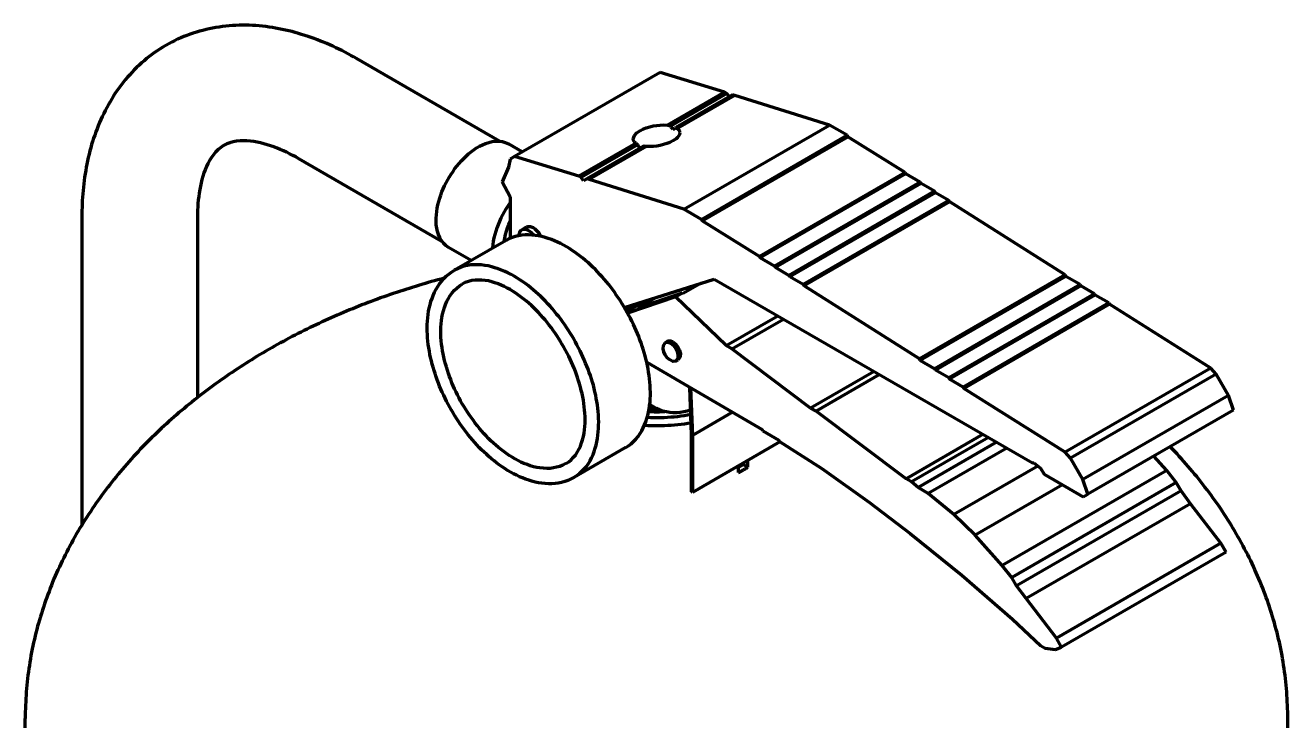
# Model space of a CAD drawing. Header units: millimetres. Extents: x 0 to 2208, y 0 to 420.
# Drawn here: x 183.73 to 202.73, y 86.84 to 97.31 of the extents above; entities that cross this region are included whole.
import ezdxf

# ---------------------------------------------------------------- set-up
doc = ezdxf.new("R2010")
doc.units = ezdxf.units.MM
doc.layers.add('01-VISIBLE', color=7, linetype='CONTINUOUS', lineweight=70)

msp = doc.modelspace()

# ---------------------------------------------------------------- linework, layer by layer
at = {"layer": '01-VISIBLE'}
for p, q in [((190.873, 95.559), (188.719, 96.803)), ((193.288, 96.595), (191.096, 95.329)), ((194.257, 96.298), (193.288, 96.595)), ((194.257, 96.298), (193.398, 95.802)), ((194.293, 96.277), (193.442, 95.786)), ((194.378, 96.256), (193.524, 95.764)), ((194.414, 96.249), (193.55, 95.751)), ((194.293, 96.277), (194.257, 96.298)), ((194.33, 96.228), (194.293, 96.277)), ((194.414, 96.249), (194.378, 96.256)), ((195.838, 95.8), (194.414, 96.249)), ((193.646, 94.534), (195.838, 95.8)), ((196.102, 95.648), (195.838, 95.8)), ((193.909, 94.382), (196.102, 95.648)), ((193.922, 94.361), (196.114, 95.627)), ((196.114, 95.627), (196.102, 95.648)), ((196.976, 95.088), (196.114, 95.627)), ((191.214, 95.397), (191.004, 95.519)), ((192.925, 95.528), (192.065, 95.032)), ((192.953, 95.503), (192.101, 95.011)), ((193.039, 95.483), (192.186, 94.991)), ((193.085, 95.482), (192.222, 94.984)), ((190.003, 94.052), (187.849, 95.296)), ((191.03, 95.291), (191.006, 95.167)), ((191.096, 95.329), (191.03, 95.291)), ((192.065, 95.032), (191.096, 95.329)), ((191.006, 95.167), (190.91, 94.946)), ((192.101, 95.011), (192.065, 95.032)), ((192.137, 94.963), (192.101, 95.011)), ((196.976, 95.088), (194.783, 93.822)), ((196.988, 95.068), (194.795, 93.802)), ((196.988, 95.068), (196.976, 95.088)), ((197.203, 94.943), (196.988, 95.068)), ((190.91, 94.946), (191.03, 94.724)), ((192.186, 94.991), (192.137, 94.963)), ((192.222, 94.984), (192.186, 94.991)), ((193.646, 94.534), (192.222, 94.984)), ((197.203, 94.943), (195.011, 93.678)), ((197.215, 94.922), (195.023, 93.657)), ((197.215, 94.922), (197.203, 94.943)), ((197.419, 94.805), (197.215, 94.922)), ((191.03, 94.724), (191.03, 94.096)), ((197.419, 94.805), (195.227, 93.539)), ((197.431, 94.784), (195.239, 93.518)), ((197.635, 94.666), (195.443, 93.401)), ((197.647, 94.646), (195.455, 93.38)), ((197.431, 94.784), (197.419, 94.805)), ((197.635, 94.666), (197.431, 94.784)), ((197.647, 94.646), (197.635, 94.666)), ((199.383, 93.546), (197.647, 94.646)), ((193.909, 94.382), (193.646, 94.534)), ((184.585, 94.417), (184.585, 89.783)), ((186.325, 94.417), (186.325, 91.701)), ((191.208, 94.227), (191.279, 94.268)), ((193.922, 94.361), (193.909, 94.382)), ((194.783, 93.822), (193.922, 94.361)), ((190.969, 94.065), (190.191, 93.616)), ((190.445, 93.762), (190.104, 93.96)), ((194.795, 93.802), (194.783, 93.822)), ((195.011, 93.678), (194.795, 93.802)), ((195.023, 93.657), (195.011, 93.678)), ((192.751, 93.056), (194.101, 93.484)), ((194.101, 93.484), (198.89, 90.719)), ((195.227, 93.539), (195.023, 93.657)), ((195.239, 93.518), (195.227, 93.539)), ((195.443, 93.401), (195.239, 93.518)), ((199.383, 93.546), (197.19, 92.281)), ((199.395, 93.525), (197.202, 92.26)), ((199.395, 93.525), (199.383, 93.546)), ((199.61, 93.401), (199.395, 93.525)), ((193.908, 93.423), (193.635, 93.265)), ((195.455, 93.38), (195.443, 93.401)), ((197.19, 92.281), (195.455, 93.38)), ((199.61, 93.401), (197.418, 92.135)), ((199.622, 93.38), (197.43, 92.114)), ((199.622, 93.38), (199.61, 93.401)), ((199.825, 93.263), (199.622, 93.38)), ((192.774, 93.017), (192.952, 93.12)), ((192.775, 93.015), (192.965, 93.124)), ((192.776, 93.013), (192.975, 93.127)), ((192.777, 93.011), (192.983, 93.13)), ((192.778, 93.01), (192.988, 93.131)), ((193.094, 93.165), (192.789, 92.989)), ((193.517, 93.215), (192.799, 92.972)), ((193.073, 93.158), (192.8, 93.001)), ((192.952, 93.049), (193.623, 93.276)), ((192.952, 93.049), (193.225, 93.206)), ((193.517, 93.215), (193.623, 93.276)), ((194.283, 92.483), (193.517, 93.215)), ((193.623, 93.276), (193.635, 93.265)), ((199.825, 93.263), (197.633, 91.997)), ((199.837, 93.242), (197.645, 91.976)), ((200.041, 93.124), (197.849, 91.859)), ((200.053, 93.104), (197.861, 91.838)), ((199.837, 93.242), (199.825, 93.263)), ((200.041, 93.124), (199.837, 93.242)), ((200.053, 93.104), (200.041, 93.124)), ((201.574, 92.143), (200.053, 93.104)), ((192.782, 93.002), (192.8, 93.001)), ((194.283, 92.483), (195.059, 92.931)), ((194.367, 92.435), (195.143, 92.882)), ((193.366, 92.526), (193.401, 92.547)), ((194.367, 92.435), (194.283, 92.483)), ((195.552, 91.543), (194.367, 92.435)), ((193.086, 92.231), (194.822, 91.218)), ((193.526, 92.249), (193.561, 92.269)), ((197.202, 92.26), (197.19, 92.281)), ((197.418, 92.135), (197.202, 92.26)), ((196.507, 92.094), (195.552, 91.543)), ((196.592, 92.046), (195.636, 91.494)), ((197.43, 92.114), (197.418, 92.135)), ((197.633, 91.997), (197.43, 92.114)), ((197.645, 91.976), (197.633, 91.997)), ((197.849, 91.859), (197.645, 91.976)), ((201.574, 92.143), (199.382, 90.877)), ((201.657, 92.053), (199.465, 90.788)), ((201.657, 92.053), (201.574, 92.143)), ((201.843, 91.732), (201.657, 92.053)), ((193.759, 91.137), (193.733, 91.853)), ((193.747, 91.845), (193.773, 91.129)), ((197.861, 91.838), (197.849, 91.859)), ((199.382, 90.877), (197.861, 91.838)), ((193.132, 91.597), (193.233, 91.538)), ((201.843, 91.732), (199.651, 90.466)), ((201.915, 91.51), (201.843, 91.732)), ((194.376, 91.478), (193.773, 91.129)), ((195.636, 91.494), (195.552, 91.543)), ((196.989, 90.478), (195.636, 91.494)), ((201.915, 91.51), (199.723, 90.245)), ((194.822, 91.218), (194.834, 91.197)), ((193.759, 90.28), (193.759, 91.137)), ((193.773, 91.129), (193.773, 90.272)), ((195.092, 91.033), (193.773, 90.272)), ((194.834, 91.197), (195.073, 91.058)), ((195.073, 91.058), (195.085, 91.038)), ((195.085, 91.038), (195.72, 90.63)), ((198.148, 91.147), (196.989, 90.478)), ((198.232, 91.099), (197.073, 90.43)), ((198.352, 91.03), (197.169, 90.347)), ((192.769, 90.947), (191.991, 90.498)), ((198.507, 90.94), (197.324, 90.257)), ((199.465, 90.788), (199.382, 90.877)), ((194.469, 90.651), (194.542, 90.693)), ((194.469, 90.572), (194.469, 90.673)), ((194.542, 90.693), (194.542, 90.715)), ((194.542, 90.693), (194.61, 90.654)), ((194.61, 90.654), (194.61, 90.755)), ((198.972, 90.669), (197.707, 89.938)), ((198.89, 90.719), (198.914, 90.719)), ((198.914, 90.719), (199.011, 90.635)), ((199.011, 90.635), (199.07, 90.546)), ((199.651, 90.466), (199.465, 90.788)), ((200.913, 90.6), (200.717, 90.819)), ((195.72, 90.63), (196.438, 90.119)), ((197.073, 90.43), (196.989, 90.478)), ((200.913, 90.6), (198.438, 89.171)), ((199.07, 90.546), (199.657, 90.207)), ((199.723, 90.245), (199.651, 90.466)), ((201.056, 90.42), (200.913, 90.6)), ((193.773, 90.272), (193.759, 90.28)), ((197.169, 90.347), (197.073, 90.43)), ((197.324, 90.257), (197.169, 90.347)), ((197.707, 89.938), (197.324, 90.257)), ((199.345, 90.387), (198.031, 89.628)), ((201.056, 90.42), (198.581, 88.991)), ((201.128, 90.296), (198.653, 88.867)), ((201.128, 90.296), (201.056, 90.42)), ((201.272, 90.102), (201.128, 90.296)), ((196.438, 90.119), (197.049, 89.655)), ((201.272, 90.102), (198.797, 88.673)), ((199.657, 90.207), (199.723, 90.245)), ((201.727, 89.508), (201.272, 90.102)), ((198.031, 89.628), (197.707, 89.938)), ((197.049, 89.655), (197.828, 89.026)), ((198.438, 89.171), (198.031, 89.628)), ((201.727, 89.508), (199.252, 88.079)), ((201.805, 89.373), (201.727, 89.508)), ((201.805, 89.373), (199.33, 87.944)), ((198.581, 88.991), (198.438, 89.171)), ((197.828, 89.026), (198.593, 88.362)), ((198.653, 88.867), (198.581, 88.991)), ((198.797, 88.673), (198.653, 88.867)), ((199.252, 88.079), (198.797, 88.673)), ((198.593, 88.362), (199.013, 87.968)), ((199.33, 87.944), (199.252, 88.079)), ((199.013, 87.968), (199.085, 87.927)), ((199.085, 87.927), (199.24, 87.906)), ((199.24, 87.906), (199.33, 87.944)), ((183.733, 86.38), (183.733, 86.87)), ((202.733, 86.38), (202.733, 86.87))]:
    msp.add_line(p, q, dxfattribs=at)
for points in [[(188.719, 96.803), (188.675, 96.828), (188.631, 96.852), (188.587, 96.876), (188.542, 96.9), (188.498, 96.923), (188.453, 96.945), (188.407, 96.967), (188.362, 96.988), (188.316, 97.009), (188.27, 97.029), (188.224, 97.049), (188.177, 97.067), (188.13, 97.086), (188.083, 97.104), (188.036, 97.121), (187.989, 97.137), (187.941, 97.153), (187.893, 97.168), (187.845, 97.182), (187.796, 97.196), (187.748, 97.209), (187.699, 97.221), (187.65, 97.233), (187.601, 97.243), (187.552, 97.253), (187.502, 97.262), (187.453, 97.27), (187.403, 97.278), (187.353, 97.284), (187.303, 97.29), (187.253, 97.295), (187.203, 97.299), (187.153, 97.302), (187.103, 97.304), (187.052, 97.305), (187.002, 97.305), (186.952, 97.304), (186.902, 97.302), (186.852, 97.3), (186.801, 97.296), (186.751, 97.291), (186.701, 97.285), (186.652, 97.278), (186.602, 97.271), (186.553, 97.262), (186.503, 97.252), (186.454, 97.241), (186.405, 97.228), (186.357, 97.215), (186.309, 97.201), (186.261, 97.186), (186.213, 97.169), (186.166, 97.152), (186.119, 97.134), (186.073, 97.114), (186.027, 97.094), (185.982, 97.072), (185.937, 97.049), (185.893, 97.026), (185.849, 97.001), (185.806, 96.976), (185.763, 96.949), (185.721, 96.921), (185.679, 96.893), (185.639, 96.863), (185.599, 96.833), (185.559, 96.802), (185.521, 96.77), (185.483, 96.737), (185.446, 96.703), (185.409, 96.668), (185.374, 96.633), (185.339, 96.596), (185.305, 96.56), (185.271, 96.522), (185.239, 96.483), (185.207, 96.444), (185.176, 96.405), (185.146, 96.364), (185.117, 96.323), (185.089, 96.282), (185.061, 96.24), (185.035, 96.197), (185.009, 96.154), (184.984, 96.111), (184.96, 96.066), (184.936, 96.022), (184.914, 95.977), (184.892, 95.932), (184.871, 95.886), (184.851, 95.84), (184.832, 95.793), (184.814, 95.747), (184.796, 95.7), (184.779, 95.652), (184.763, 95.605), (184.748, 95.557), (184.733, 95.509), (184.719, 95.46), (184.706, 95.412), (184.694, 95.363), (184.682, 95.314), (184.671, 95.265), (184.661, 95.216), (184.652, 95.167), (184.643, 95.117), (184.635, 95.067), (184.627, 95.018), (184.62, 94.968), (184.614, 94.918), (184.608, 94.868), (184.603, 94.818), (184.599, 94.768), (184.595, 94.718), (184.592, 94.668), (184.59, 94.618), (184.588, 94.567), (184.586, 94.517), (184.586, 94.467), (184.585, 94.417)], [(192.883, 95.595), (192.901, 95.646), (192.938, 95.685), (192.982, 95.716), (193.03, 95.74), (193.08, 95.76), (193.131, 95.776), (193.184, 95.789), (193.237, 95.798), (193.29, 95.803), (193.344, 95.804), (193.398, 95.802)], [(193.442, 95.786), (193.435, 95.789), (193.428, 95.791), (193.42, 95.794), (193.413, 95.797), (193.406, 95.799), (193.398, 95.802)], [(193.442, 95.786), (193.449, 95.778), (193.456, 95.77), (193.462, 95.762), (193.469, 95.755), (193.475, 95.747), (193.481, 95.738)], [(193.481, 95.738), (193.488, 95.743), (193.495, 95.747), (193.503, 95.751), (193.51, 95.755), (193.517, 95.759), (193.524, 95.764)], [(193.524, 95.764), (193.529, 95.762), (193.533, 95.76), (193.538, 95.758), (193.542, 95.756), (193.546, 95.753), (193.55, 95.751)], [(192.925, 95.528), (192.914, 95.537), (192.904, 95.546), (192.896, 95.557), (192.889, 95.569), (192.885, 95.582), (192.883, 95.595)], [(193.583, 95.689), (193.578, 95.661), (193.565, 95.637), (193.548, 95.615), (193.527, 95.596), (193.505, 95.58), (193.481, 95.565)], [(193.55, 95.751), (193.559, 95.743), (193.567, 95.734), (193.574, 95.723), (193.579, 95.713), (193.582, 95.701), (193.583, 95.689)], [(186.719, 95.494), (186.675, 95.466), (186.635, 95.433), (186.599, 95.396), (186.565, 95.356), (186.535, 95.314), (186.508, 95.27), (186.483, 95.225), (186.461, 95.178), (186.441, 95.13), (186.423, 95.081), (186.407, 95.032), (186.392, 94.982), (186.38, 94.932), (186.369, 94.881), (186.359, 94.83), (186.351, 94.779), (186.344, 94.727), (186.338, 94.676), (186.333, 94.624), (186.33, 94.572), (186.327, 94.52), (186.326, 94.468), (186.325, 94.417)], [(187.849, 95.296), (187.804, 95.322), (187.758, 95.346), (187.712, 95.37), (187.665, 95.393), (187.618, 95.415), (187.571, 95.436), (187.523, 95.455), (187.474, 95.474), (187.425, 95.491), (187.376, 95.507), (187.326, 95.521), (187.275, 95.533), (187.225, 95.544), (187.173, 95.553), (187.122, 95.559), (187.07, 95.564), (187.018, 95.565), (186.966, 95.563), (186.915, 95.558), (186.864, 95.549), (186.814, 95.536), (186.765, 95.518), (186.719, 95.494)], [(190.104, 93.96), (190.062, 93.988), (190.026, 94.024), (189.996, 94.064), (189.971, 94.108), (189.951, 94.154), (189.937, 94.202), (189.926, 94.252), (189.92, 94.302), (189.917, 94.352), (189.918, 94.403), (189.921, 94.453), (189.927, 94.503), (189.935, 94.553), (189.945, 94.602), (189.957, 94.651), (189.971, 94.7), (189.987, 94.747), (190.005, 94.795), (190.024, 94.841), (190.045, 94.887), (190.067, 94.932), (190.091, 94.977), (190.116, 95.021), (190.143, 95.063), (190.171, 95.105), (190.2, 95.146), (190.231, 95.186), (190.263, 95.225), (190.297, 95.263), (190.332, 95.3), (190.368, 95.335), (190.405, 95.368), (190.445, 95.4), (190.485, 95.43), (190.527, 95.458), (190.571, 95.484), (190.616, 95.506), (190.662, 95.526), (190.71, 95.542), (190.759, 95.553), (190.809, 95.56), (190.859, 95.56), (190.909, 95.554), (190.958, 95.54), (191.004, 95.519)], [(192.925, 95.528), (192.929, 95.524), (192.933, 95.519), (192.938, 95.515), (192.943, 95.511), (192.948, 95.507), (192.953, 95.503)], [(192.986, 95.453), (192.98, 95.461), (192.974, 95.469), (192.969, 95.477), (192.963, 95.486), (192.958, 95.494), (192.953, 95.503)], [(193.085, 95.482), (193.077, 95.482), (193.07, 95.482), (193.062, 95.482), (193.054, 95.482), (193.046, 95.483), (193.039, 95.483)], [(193.481, 95.565), (193.435, 95.542), (193.388, 95.523), (193.339, 95.508), (193.289, 95.496), (193.238, 95.487), (193.187, 95.482), (193.136, 95.48), (193.085, 95.482)], [(190.768, 93.949), (190.774, 94.002), (190.782, 94.054), (190.792, 94.105), (190.804, 94.157), (190.819, 94.207), (190.836, 94.257), (190.854, 94.307), (190.875, 94.356), (190.897, 94.404), (190.92, 94.451), (190.945, 94.497), (190.972, 94.543), (191, 94.587), (191.03, 94.631)], [(190.942, 94.05), (190.95, 94.102), (190.96, 94.154), (190.974, 94.205), (190.99, 94.255), (191.009, 94.305), (191.03, 94.353)], [(191.279, 94.268), (191.295, 94.274), (191.312, 94.277), (191.33, 94.276), (191.347, 94.272), (191.363, 94.266), (191.379, 94.258)], [(191.379, 94.258), (191.403, 94.241), (191.425, 94.222), (191.445, 94.201), (191.462, 94.178), (191.478, 94.153), (191.492, 94.127)], [(192.769, 90.947), (192.811, 90.974), (192.852, 91.005), (192.889, 91.038), (192.924, 91.075), (192.956, 91.114), (192.985, 91.155), (193.011, 91.198), (193.034, 91.243), (193.055, 91.289), (193.073, 91.336), (193.089, 91.384), (193.103, 91.432), (193.114, 91.482), (193.123, 91.531), (193.13, 91.581), (193.136, 91.631), (193.139, 91.682), (193.141, 91.732), (193.142, 91.782), (193.14, 91.833), (193.138, 91.883), (193.134, 91.934), (193.129, 91.984), (193.123, 92.034), (193.115, 92.084), (193.107, 92.133), (193.097, 92.183), (193.086, 92.232), (193.074, 92.281), (193.062, 92.33), (193.048, 92.379), (193.033, 92.427), (193.018, 92.475), (193.001, 92.523), (192.984, 92.57), (192.966, 92.617), (192.947, 92.664), (192.928, 92.71), (192.907, 92.756), (192.886, 92.802), (192.864, 92.848), (192.841, 92.893), (192.818, 92.937), (192.794, 92.982), (192.769, 93.026), (192.743, 93.069), (192.717, 93.112), (192.69, 93.155), (192.662, 93.197), (192.634, 93.239), (192.605, 93.28), (192.575, 93.321), (192.545, 93.361), (192.514, 93.401), (192.482, 93.44), (192.449, 93.479), (192.416, 93.517), (192.383, 93.554), (192.348, 93.591), (192.313, 93.627), (192.277, 93.662), (192.24, 93.697), (192.203, 93.731), (192.165, 93.764), (192.126, 93.797), (192.087, 93.828), (192.047, 93.859), (192.006, 93.888), (191.964, 93.916), (191.922, 93.944), (191.879, 93.97), (191.835, 93.995), (191.79, 94.018), (191.745, 94.04), (191.699, 94.061), (191.652, 94.079), (191.604, 94.096), (191.556, 94.111), (191.507, 94.124), (191.458, 94.134), (191.408, 94.142), (191.358, 94.147), (191.307, 94.149), (191.257, 94.148), (191.207, 94.143), (191.157, 94.135), (191.108, 94.123), (191.06, 94.108), (191.013, 94.088), (190.969, 94.065)], [(191.167, 94.137), (191.168, 94.154), (191.171, 94.171), (191.176, 94.188), (191.184, 94.203), (191.194, 94.216), (191.208, 94.227)], [(191.208, 94.227), (191.224, 94.234), (191.242, 94.236), (191.259, 94.235), (191.276, 94.231), (191.292, 94.225), (191.308, 94.217)], [(191.308, 94.217), (191.323, 94.207), (191.337, 94.196), (191.351, 94.185), (191.363, 94.172), (191.375, 94.159), (191.386, 94.145)], [(191.091, 93.527), (191.045, 93.552), (190.998, 93.576), (190.951, 93.599), (190.902, 93.619), (190.853, 93.638), (190.803, 93.655), (190.753, 93.669), (190.701, 93.681), (190.649, 93.69), (190.597, 93.697), (190.545, 93.7), (190.492, 93.7), (190.44, 93.696), (190.388, 93.688), (190.336, 93.676), (190.286, 93.66), (190.238, 93.64), (190.191, 93.616)], [(190.04, 93.498), (189.992, 93.485), (189.943, 93.472), (189.895, 93.458), (189.847, 93.445), (189.798, 93.431), (189.75, 93.417), (189.702, 93.403), (189.654, 93.389), (189.606, 93.374), (189.558, 93.359), (189.51, 93.344), (189.462, 93.329), (189.415, 93.314), (189.367, 93.298), (189.319, 93.282), (189.272, 93.266), (189.224, 93.25), (189.177, 93.233), (189.13, 93.217), (189.082, 93.2), (189.035, 93.183), (188.988, 93.166), (188.941, 93.148), (188.894, 93.13), (188.847, 93.112), (188.801, 93.094), (188.754, 93.076), (188.707, 93.057), (188.661, 93.038), (188.614, 93.019), (188.568, 93), (188.522, 92.981), (188.476, 92.961), (188.43, 92.941), (188.384, 92.921), (188.338, 92.901), (188.292, 92.88), (188.246, 92.86), (188.201, 92.839), (188.155, 92.817), (188.11, 92.796), (188.065, 92.774), (188.019, 92.753), (187.974, 92.731), (187.929, 92.708), (187.885, 92.686), (187.84, 92.663), (187.795, 92.64), (187.751, 92.617), (187.706, 92.594), (187.662, 92.57), (187.618, 92.546), (187.574, 92.522), (187.53, 92.498), (187.486, 92.473), (187.443, 92.449), (187.399, 92.424), (187.356, 92.399), (187.312, 92.373), (187.269, 92.348), (187.226, 92.322), (187.183, 92.296), (187.141, 92.269), (187.098, 92.243), (187.056, 92.216), (187.013, 92.189), (186.971, 92.162), (186.929, 92.135), (186.887, 92.107), (186.846, 92.079), (186.804, 92.051), (186.763, 92.023), (186.722, 91.994), (186.681, 91.965), (186.64, 91.936), (186.599, 91.907), (186.558, 91.877), (186.518, 91.848), (186.478, 91.818), (186.438, 91.787), (186.398, 91.757), (186.358, 91.726), (186.319, 91.695), (186.279, 91.664), (186.24, 91.633), (186.201, 91.601), (186.162, 91.57), (186.124, 91.537), (186.085, 91.505), (186.047, 91.473), (186.009, 91.44), (185.971, 91.407), (185.934, 91.374), (185.896, 91.34), (185.859, 91.307), (185.822, 91.273), (185.786, 91.239), (185.749, 91.204), (185.713, 91.169), (185.677, 91.135), (185.641, 91.1), (185.605, 91.064), (185.57, 91.029), (185.535, 90.993), (185.5, 90.957), (185.465, 90.921), (185.431, 90.884), (185.396, 90.847), (185.362, 90.811), (185.329, 90.773), (185.295, 90.736), (185.262, 90.698), (185.229, 90.66), (185.197, 90.622), (185.164, 90.584), (185.132, 90.545), (185.1, 90.507), (185.069, 90.468), (185.038, 90.428), (185.007, 90.389), (184.976, 90.349), (184.945, 90.309), (184.915, 90.269), (184.886, 90.229), (184.856, 90.188), (184.827, 90.148), (184.798, 90.107), (184.769, 90.065), (184.741, 90.024), (184.713, 89.982), (184.685, 89.94), (184.658, 89.898), (184.631, 89.856), (184.605, 89.814), (184.578, 89.771), (184.552, 89.728), (184.527, 89.685), (184.501, 89.642), (184.476, 89.598), (184.452, 89.554), (184.428, 89.51), (184.404, 89.466), (184.38, 89.422), (184.357, 89.377), (184.334, 89.333), (184.312, 89.288), (184.29, 89.243), (184.268, 89.198), (184.247, 89.152), (184.226, 89.107), (184.206, 89.061), (184.185, 89.015), (184.166, 88.969), (184.146, 88.922), (184.128, 88.876), (184.109, 88.829), (184.091, 88.782), (184.073, 88.735), (184.056, 88.688), (184.039, 88.641), (184.023, 88.594), (184.007, 88.546), (183.991, 88.498), (183.976, 88.451), (183.962, 88.403), (183.947, 88.355), (183.934, 88.306), (183.92, 88.258), (183.907, 88.209), (183.895, 88.161), (183.883, 88.112), (183.871, 88.063), (183.86, 88.014), (183.849, 87.965), (183.839, 87.916), (183.829, 87.867), (183.82, 87.818), (183.811, 87.768), (183.803, 87.719), (183.795, 87.669), (183.788, 87.62), (183.781, 87.57), (183.774, 87.52), (183.768, 87.471), (183.763, 87.421), (183.758, 87.371), (183.753, 87.321), (183.749, 87.271), (183.745, 87.221), (183.742, 87.171), (183.74, 87.121), (183.737, 87.071), (183.736, 87.02), (183.734, 86.97), (183.734, 86.92), (183.733, 86.87)], [(191.991, 90.498), (191.947, 90.475), (191.901, 90.454), (191.853, 90.438), (191.805, 90.424), (191.756, 90.414), (191.706, 90.408), (191.656, 90.404), (191.606, 90.403), (191.556, 90.406), (191.506, 90.411), (191.457, 90.419), (191.407, 90.429), (191.359, 90.441), (191.311, 90.455), (191.263, 90.472), (191.217, 90.49), (191.17, 90.509), (191.125, 90.531), (191.081, 90.554), (191.037, 90.578), (190.993, 90.604), (190.951, 90.63), (190.909, 90.658), (190.868, 90.687), (190.828, 90.717), (190.789, 90.748), (190.75, 90.78), (190.712, 90.813), (190.675, 90.846), (190.638, 90.88), (190.602, 90.915), (190.567, 90.951), (190.532, 90.988), (190.499, 91.025), (190.465, 91.062), (190.433, 91.101), (190.401, 91.139), (190.37, 91.179), (190.34, 91.219), (190.31, 91.259), (190.281, 91.3), (190.253, 91.342), (190.225, 91.384), (190.199, 91.426), (190.172, 91.469), (190.147, 91.512), (190.122, 91.556), (190.098, 91.6), (190.075, 91.644), (190.053, 91.689), (190.031, 91.734), (190.01, 91.78), (189.99, 91.826), (189.97, 91.872), (189.952, 91.918), (189.934, 91.965), (189.917, 92.012), (189.901, 92.06), (189.886, 92.108), (189.871, 92.156), (189.858, 92.204), (189.846, 92.253), (189.834, 92.302), (189.824, 92.351), (189.815, 92.4), (189.806, 92.45), (189.799, 92.499), (189.793, 92.549), (189.789, 92.599), (189.786, 92.649), (189.784, 92.699), (189.783, 92.749), (189.784, 92.799), (189.786, 92.849), (189.791, 92.899), (189.797, 92.949), (189.804, 92.999), (189.814, 93.048), (189.825, 93.097), (189.839, 93.145), (189.855, 93.193), (189.873, 93.239), (189.894, 93.285), (189.917, 93.33), (189.942, 93.373), (189.97, 93.414), (190.001, 93.454), (190.034, 93.492), (190.07, 93.527), (190.108, 93.559), (190.148, 93.589), (190.191, 93.616)], [(191.991, 90.498), (192.034, 90.525), (192.074, 90.556), (192.112, 90.59), (192.146, 90.626), (192.178, 90.665), (192.208, 90.707), (192.234, 90.75), (192.257, 90.795), (192.278, 90.841), (192.296, 90.888), (192.312, 90.936), (192.325, 90.985), (192.336, 91.035), (192.345, 91.084), (192.353, 91.134), (192.358, 91.185), (192.361, 91.235), (192.363, 91.286), (192.364, 91.336), (192.363, 91.387), (192.36, 91.438), (192.356, 91.488), (192.351, 91.538), (192.344, 91.589), (192.337, 91.639), (192.328, 91.688), (192.318, 91.738), (192.307, 91.788), (192.295, 91.837), (192.283, 91.886), (192.269, 91.934), (192.254, 91.983), (192.238, 92.031), (192.222, 92.079), (192.204, 92.126), (192.186, 92.173), (192.167, 92.22), (192.147, 92.267), (192.127, 92.313), (192.105, 92.359), (192.083, 92.404), (192.06, 92.45), (192.037, 92.494), (192.012, 92.539), (191.987, 92.583), (191.962, 92.626), (191.935, 92.669), (191.908, 92.712), (191.88, 92.754), (191.852, 92.796), (191.822, 92.837), (191.792, 92.878), (191.762, 92.919), (191.73, 92.958), (191.699, 92.998), (191.666, 93.036), (191.632, 93.074), (191.598, 93.112), (191.564, 93.149), (191.528, 93.185), (191.492, 93.22), (191.455, 93.255), (191.418, 93.289), (191.379, 93.322), (191.34, 93.354), (191.301, 93.385), (191.26, 93.416), (191.219, 93.445), (191.177, 93.473), (191.134, 93.501), (191.091, 93.527)], [(191.871, 90.706), (191.826, 90.683), (191.779, 90.664), (191.731, 90.65), (191.681, 90.64), (191.631, 90.634), (191.581, 90.633), (191.531, 90.635), (191.48, 90.64), (191.431, 90.649), (191.382, 90.66), (191.333, 90.674), (191.285, 90.691), (191.239, 90.709), (191.192, 90.73), (191.147, 90.752), (191.103, 90.776), (191.059, 90.802), (191.017, 90.829), (190.975, 90.857), (190.934, 90.887), (190.894, 90.917), (190.855, 90.949), (190.816, 90.982), (190.779, 91.015), (190.742, 91.05), (190.706, 91.085), (190.671, 91.122), (190.637, 91.159), (190.603, 91.196), (190.57, 91.235), (190.538, 91.274), (190.507, 91.313), (190.477, 91.354), (190.447, 91.394), (190.418, 91.436), (190.39, 91.478), (190.363, 91.52), (190.337, 91.563), (190.311, 91.607), (190.286, 91.65), (190.262, 91.695), (190.239, 91.74), (190.217, 91.785), (190.195, 91.831), (190.175, 91.877), (190.155, 91.923), (190.136, 91.97), (190.118, 92.017), (190.102, 92.065), (190.086, 92.113), (190.071, 92.161), (190.057, 92.209), (190.045, 92.258), (190.033, 92.307), (190.023, 92.357), (190.013, 92.406), (190.006, 92.456), (189.999, 92.506), (189.994, 92.556), (189.99, 92.607), (189.988, 92.657), (189.988, 92.707), (189.989, 92.758), (189.993, 92.808), (189.998, 92.858), (190.005, 92.908), (190.015, 92.958), (190.027, 93.007), (190.041, 93.055), (190.059, 93.102), (190.079, 93.149), (190.103, 93.193), (190.129, 93.236), (190.159, 93.277), (190.192, 93.315), (190.229, 93.349), (190.269, 93.381), (190.311, 93.408)], [(191.031, 93.325), (190.987, 93.349), (190.942, 93.372), (190.896, 93.393), (190.849, 93.412), (190.801, 93.429), (190.753, 93.443), (190.704, 93.455), (190.654, 93.464), (190.604, 93.469), (190.553, 93.47), (190.503, 93.468), (190.453, 93.46), (190.404, 93.448), (190.356, 93.431), (190.311, 93.408)], [(191.871, 90.706), (191.913, 90.733), (191.951, 90.765), (191.986, 90.801), (192.017, 90.84), (192.045, 90.882), (192.069, 90.926), (192.089, 90.971), (192.107, 91.018), (192.121, 91.066), (192.133, 91.115), (192.143, 91.164), (192.15, 91.214), (192.155, 91.263), (192.158, 91.313), (192.159, 91.363), (192.158, 91.413), (192.156, 91.463), (192.152, 91.513), (192.147, 91.563), (192.141, 91.613), (192.133, 91.662), (192.124, 91.711), (192.113, 91.76), (192.102, 91.809), (192.09, 91.857), (192.076, 91.905), (192.061, 91.953), (192.046, 92.001), (192.029, 92.048), (192.012, 92.095), (191.994, 92.142), (191.974, 92.188), (191.954, 92.234), (191.933, 92.279), (191.912, 92.324), (191.889, 92.369), (191.866, 92.413), (191.841, 92.457), (191.816, 92.5), (191.791, 92.543), (191.764, 92.585), (191.737, 92.627), (191.709, 92.669), (191.68, 92.71), (191.651, 92.75), (191.62, 92.79), (191.589, 92.829), (191.558, 92.868), (191.525, 92.906), (191.492, 92.943), (191.458, 92.98), (191.423, 93.016), (191.387, 93.051), (191.351, 93.086), (191.314, 93.119), (191.276, 93.152), (191.237, 93.183), (191.198, 93.214), (191.157, 93.243), (191.116, 93.272), (191.074, 93.299), (191.031, 93.325)], [(193.366, 92.526), (193.379, 92.532), (193.392, 92.534), (193.406, 92.533), (193.42, 92.53), (193.433, 92.525), (193.446, 92.518)], [(193.401, 92.547), (193.414, 92.552), (193.428, 92.554), (193.442, 92.553), (193.455, 92.55), (193.469, 92.545), (193.481, 92.539)], [(193.481, 92.539), (193.522, 92.506), (193.555, 92.464), (193.579, 92.416), (193.593, 92.365), (193.591, 92.312), (193.561, 92.269)], [(193.526, 92.249), (193.477, 92.244), (193.432, 92.266), (193.395, 92.3), (193.366, 92.341), (193.345, 92.387), (193.333, 92.436), (193.337, 92.486), (193.366, 92.526)], [(193.446, 92.518), (193.487, 92.485), (193.52, 92.443), (193.544, 92.396), (193.557, 92.344), (193.555, 92.292), (193.526, 92.249)], [(193.095, 91.403), (193.145, 91.401), (193.196, 91.4), (193.246, 91.4), (193.297, 91.401), (193.347, 91.402), (193.397, 91.405), (193.448, 91.408), (193.498, 91.412), (193.548, 91.417), (193.598, 91.424), (193.648, 91.431), (193.698, 91.439), (193.748, 91.448)], [(193.115, 91.489), (193.156, 91.488), (193.196, 91.487), (193.237, 91.487), (193.277, 91.487), (193.318, 91.488), (193.358, 91.49)], [(193.123, 91.53), (193.145, 91.529), (193.166, 91.529), (193.188, 91.528), (193.21, 91.528), (193.232, 91.528), (193.253, 91.528)], [(193.128, 91.564), (193.139, 91.563), (193.15, 91.563), (193.16, 91.563), (193.171, 91.562), (193.182, 91.562), (193.193, 91.562)], [(193.745, 91.512), (193.695, 91.495), (193.644, 91.483), (193.592, 91.475), (193.539, 91.471), (193.486, 91.471), (193.434, 91.476), (193.382, 91.484), (193.331, 91.497), (193.281, 91.515), (193.233, 91.538)], [(193.053, 91.284), (193.103, 91.281), (193.153, 91.28), (193.203, 91.279), (193.253, 91.279), (193.304, 91.279), (193.354, 91.281), (193.404, 91.283), (193.454, 91.286), (193.504, 91.29), (193.554, 91.295), (193.603, 91.3), (193.653, 91.306), (193.703, 91.314), (193.752, 91.322)], [(202.733, 86.87), (202.733, 86.92), (202.733, 86.97), (202.731, 87.021), (202.73, 87.071), (202.727, 87.121), (202.725, 87.171), (202.722, 87.221), (202.718, 87.271), (202.714, 87.322), (202.709, 87.372), (202.704, 87.421), (202.699, 87.471), (202.693, 87.521), (202.686, 87.571), (202.679, 87.621), (202.672, 87.67), (202.664, 87.72), (202.656, 87.77), (202.647, 87.819), (202.637, 87.868), (202.628, 87.918), (202.617, 87.967), (202.607, 88.016), (202.596, 88.065), (202.584, 88.114), (202.572, 88.163), (202.559, 88.211), (202.546, 88.26), (202.533, 88.308), (202.519, 88.356), (202.505, 88.405), (202.49, 88.453), (202.475, 88.5), (202.459, 88.548), (202.443, 88.596), (202.427, 88.643), (202.41, 88.691), (202.393, 88.738), (202.375, 88.785), (202.357, 88.832), (202.338, 88.878), (202.32, 88.925), (202.3, 88.971), (202.28, 89.017), (202.26, 89.063), (202.24, 89.109), (202.219, 89.155), (202.198, 89.2), (202.176, 89.246), (202.154, 89.291), (202.131, 89.336), (202.109, 89.38), (202.085, 89.425), (202.062, 89.469), (202.038, 89.513), (202.014, 89.557), (201.989, 89.601), (201.964, 89.645), (201.939, 89.688), (201.913, 89.731), (201.887, 89.774), (201.86, 89.817), (201.834, 89.859), (201.807, 89.902), (201.779, 89.944), (201.752, 89.986), (201.724, 90.027), (201.695, 90.069), (201.667, 90.11), (201.638, 90.151), (201.608, 90.192), (201.579, 90.233), (201.549, 90.273), (201.519, 90.313), (201.488, 90.353), (201.458, 90.393), (201.426, 90.432), (201.395, 90.472), (201.364, 90.511), (201.332, 90.549), (201.299, 90.588), (201.267, 90.626), (201.234, 90.664), (201.201, 90.702), (201.168, 90.74), (201.135, 90.777), (201.101, 90.815), (201.067, 90.852), (201.033, 90.888), (200.998, 90.925), (200.963, 90.961)], [(194.542, 90.612), (194.553, 90.618), (194.565, 90.625), (194.576, 90.632), (194.588, 90.639), (194.599, 90.646), (194.61, 90.654)], [(194.469, 90.572), (194.481, 90.578), (194.493, 90.585), (194.506, 90.591), (194.518, 90.598), (194.53, 90.605), (194.542, 90.612)]]:
    msp.add_lwpolyline(points, dxfattribs=at)

doc.saveas('drawing.dxf')
